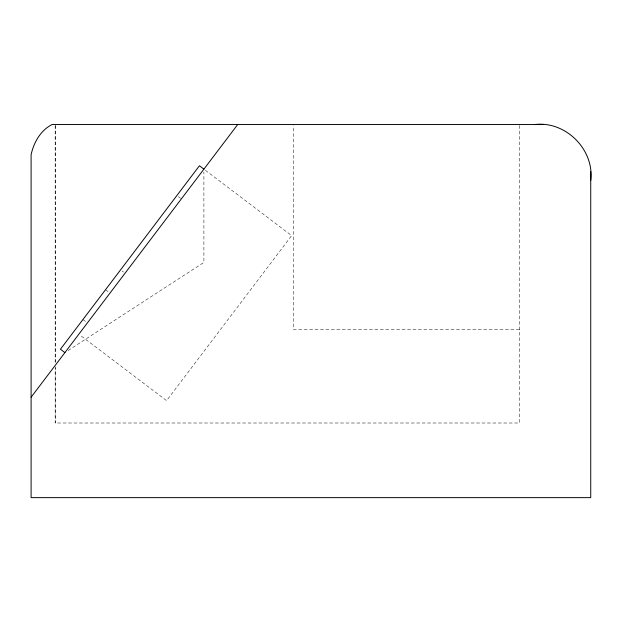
<?xml version="1.0" encoding="UTF-8"?>
<svg xmlns="http://www.w3.org/2000/svg" width="622" height="622" viewBox="0 0 622 622"><rect width="100%" height="100%" fill="white"/><g stroke="black" fill="none" stroke-linecap="round" stroke-linejoin="round"><path stroke-width="0.47" stroke-dasharray="3.11 2.33" d="M68.148 350.513L203.899 262.422L203.899 172.061M519.378 329.738L293.662 329.738L293.662 125.504M205.439 170.311L291.625 235.614L166.587 400.654L80.394 335.359M178.397 196.63L180.629 198.325M122.067 270.974L123.56 272.102M105.491 289.766L109.215 292.581M82.967 319.506L85.937 321.753M519.378 125.504L519.378 423.007L55.164 423.007L55.164 367.773M55.35 125.512L55.35 361.957M55.35 366.801L55.35 423.007M55.164 125.512L55.164 362.929"/><path stroke-width="0.93" d="M590.737 180.504C594.562 149.638 565.631 120.715 534.772 124.54M31.1 397.225L237.697 124.54M543.628 124.54L52.077 124.54C40.516 130.387 33.782 142.446 31.1 154.722L31.1 497.631L590.737 497.631L590.737 171.641M203.899 169.145L199.437 165.763L60.435 349.237L64.898 352.62"/></g></svg>
